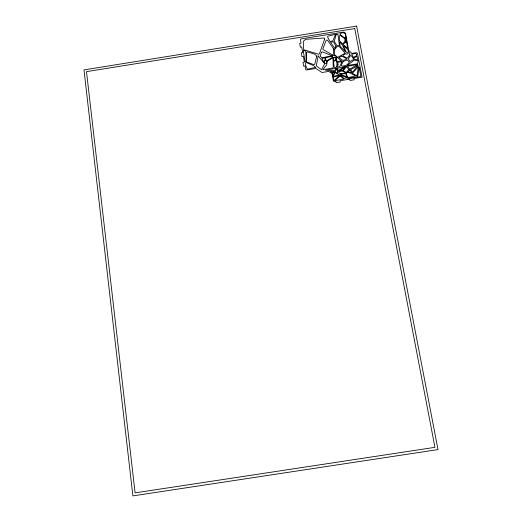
<?xml version="1.0" encoding="UTF-8"?>
<svg xmlns="http://www.w3.org/2000/svg" width="522" height="522" viewBox="0 0 522 522"><rect width="100%" height="100%" fill="white"/><g stroke="black" fill="none" stroke-linecap="round" stroke-linejoin="round"><path stroke-width="0.78" d="M340.09 34.1A0.927 0.855 -0.3 0 1 340.709 33.349L342.745 32.69A0.927 0.855 -0.1 0 1 343.509 32.749L344.84 33.441A0.927 0.855 0 0 1 345.296 34.028L345.825 36.527A0.927 0.861 0.2 0 1 345.192 37.512L344.892 37.597A0.927 0.861 0.1 0 1 344.057 37.46L340.448 34.941A0.927 0.855 -0.3 0 1 340.076 34.263M356.696 54.458L356.402 55.769L353.348 57.368L351.678 54.066L355.86 53.407L356.696 54.458M334.576 49.707L334.485 54.686L337.63 57.309L345.133 53.244L339.346 46.608L336.918 46.706L334.576 49.707M353.714 58.255L354.471 59.358L357.609 59.567L356.898 56.259L353.72 58.223M333.499 48.924L333.388 53.903A0.933 0.868 -0.6 0 1 331.966 54.627L323.307 49.707A0.933 0.861 -1.5 0 1 322.916 48.683L325.996 40.644A0.927 0.861 -1.4 0 1 327.64 40.455L333.349 48.429A0.933 0.861 -0.7 0 1 333.499 48.924M332.025 56.272L331.868 57.785L327.013 60.591L325.721 59.932L325.65 57.72L332.025 56.272M326.811 61.165L326.491 63.436L325.121 63.423L323.77 61.818L325.454 60.441L326.811 61.165M345.075 39.437L344.801 41.414A0.933 0.861 0.2 0 1 344.585 41.858L343.352 43.196A0.933 0.861 0.1 0 1 341.949 43.209L339.613 40.801A0.927 0.861 -0.2 0 1 339.372 40.24L339.307 36.442A0.927 0.861 -0.3 0 1 340.814 35.757L344.735 38.654A0.933 0.861 0.1 0 1 345.075 39.437M332.71 55.717L332.429 57.74L334.719 57.166L335.874 57.681L336.618 56.898L334.556 55.215L332.71 55.717M327.203 61.446L326.746 64.565A0.933 0.868 -1 0 1 326.576 64.969L322.759 69.791L332.501 68.049A0.933 0.874 -0.3 0 0 333.258 67.168L333.016 59.28A0.933 0.868 -0.5 0 0 331.594 58.562L327.64 60.82A0.933 0.868 -0.8 0 0 327.203 61.446M358.373 66.823L356.97 75.99L352.337 73.308L358.373 66.823M359.188 67.429L357.596 77.126L360.924 76.538L359.188 67.429M358.131 60.689L357.616 63.814L347.215 65.478L354.19 60.108L358.131 60.689M318.139 55.887L316.312 65.883L321.513 69.72L324.717 63.723L318.139 55.887M345.46 39.157L345.349 39.639L346.34 39.274L346.171 38.341L345.734 38.713A0.933 0.861 0.3 0 0 345.46 39.157M316.658 56.422L314.818 63.945A0.933 0.868 -2.2 0 1 313.559 64.558L307.093 62.118A0.933 0.868 -2.9 0 1 306.518 61.328L306.46 52.872A0.927 0.861 -3 0 1 307.673 52.037L314.361 54.014L316.352 55.573A0.933 0.868 -2.2 0 1 316.658 56.422M336.22 34.263L334.302 41.395L336.925 45.629L339.424 45.336L337.917 34.308L336.22 34.263M337.147 64.408L336.142 67.449L335.254 67.586A0.933 0.874 0 0 1 334.171 66.836L333.467 61.531L336.207 60.167L337.147 64.408M321.376 52.513L320.162 56.056L321.539 57.446A0.933 0.868 -1.5 0 0 322.42 57.701L332.109 55.75L322.661 51.991A0.933 0.868 -1.6 0 0 321.376 52.513M324.632 39.157L319.49 53.603A0.933 0.868 -1.9 0 1 318.316 54.157L303.693 49.721L303.282 41.721A0.927 0.861 -3.5 0 1 303.589 41.036L305.383 39.535A0.927 0.855 -3.4 0 1 305.938 39.313L323.679 38.034A0.927 0.861 -1.7 0 1 324.632 39.157M335.483 34.38L332.847 40.957L329.897 41.427L327.725 37.258A0.927 0.855 -1.3 0 1 328.338 36.051L335.483 34.38M341.903 61.713L340.09 66.072A0.933 0.874 0.4 0 1 339.463 66.601L336.899 67.247L338.125 64.754A0.933 0.868 0.2 0 0 338.145 64.062L337.369 62.307L341.903 61.713M336.788 68.349L335.157 72.062L337.878 73.406L336.788 68.349M334.993 72.571L333.18 76.421L339.437 74.887L334.993 72.571M334.739 72.166L332.84 76.147L332.357 73.21L334.739 72.166M343.098 61.498L341.486 64.865A0.933 0.874 0.7 0 0 342.504 66.079L346.269 65.478L349.348 62.425L347.854 60.461A0.933 0.868 1 0 0 346.745 60.154L343.098 61.498M336.044 68.284L334.778 70.751L325.526 70.255L336.044 68.284M349.825 54.314L348.004 57.498A0.933 0.868 0.9 0 1 346.745 57.857L343.646 56.33A0.933 0.868 0.6 0 1 343.613 54.81L345.433 53.838L346.53 54.099A0.933 0.868 0.8 0 0 347.378 53.91L349.198 52.422L349.825 53.498A0.933 0.868 1 0 1 349.825 54.314M349.988 56.089L348.572 58.471A0.933 0.868 1.2 0 0 348.592 59.345L350.053 61.544L353.029 59.847A0.933 0.868 1.5 0 0 353.329 58.647L351.6 56.05A0.933 0.868 1.2 0 0 349.988 56.089M335.966 46.438L334.772 48.389L330.524 42.223L333.519 41.806L335.966 46.438M346.445 66.614L343.182 70.927L346.295 72.447L348.768 69.413L346.445 66.614M357.942 65.628L352.637 72.01L350.432 69.772L357.942 65.628M345.59 66.751L342.523 70.431L339.078 70.985L345.59 66.751M349.701 69.889L348.03 71.821L351.991 72.793L349.701 69.889M348.539 51.404L347.789 52.22A0.933 0.868 0.7 0 1 346.216 51.998L343.489 46.053L343.802 45.799L347.743 49.544L348.539 51.404M347.763 72.023L346.164 73.674L347.848 77.687L355.808 75.84L347.763 72.023M344.722 42.778L343.691 43.841A0.933 0.861 0.3 0 0 343.763 45.062L347.763 48.396L346.784 43.111L345.89 42.615A0.933 0.861 0.4 0 0 344.722 42.778M340.148 75.931L334.843 80.727L343.678 79.122L340.148 75.931M339.561 75.546L333.936 80.538L333.238 77.034L339.561 75.546M303.824 50.575L303.243 51.058L305.194 61.707L306.251 61.165L305.82 51.678A0.927 0.861 -3.3 0 0 305.109 50.849L303.824 50.575M325.115 60.082L323.34 61.563L321.957 58.425L324.952 57.792L325.115 60.082M346.125 37.995L345.336 38.648L344.67 37.969L346.053 37.636L346.125 37.995M337.303 57.453L336.201 58.105L337.016 61.452L341.551 60.911L337.303 57.453M344.618 66.764L338.086 70.64L337.532 68.186L344.618 66.764M357.687 64.578L349.74 69.113L347.45 66.216L357.687 64.578M335.998 59.515L333.584 60.885L333.441 57.883L334.883 57.655L335.77 58.131L335.998 59.515M341.793 56.05L338.987 57.596L342.915 60.5L347.052 58.927L341.793 56.05M334.171 71.723L332.246 72.767L330.335 71.312L334.171 71.723M346.393 39.522L345.877 39.731A0.933 0.861 0.4 0 0 345.329 40.533L345.342 41.245A0.933 0.861 0.4 0 0 345.766 41.956L346.849 42.608L346.393 39.522M315.549 67.338L308.15 69.087A0.933 0.868 -2.7 0 1 307.073 68.597L305.735 65.752L305.357 63.593A0.933 0.868 -3 0 1 306.668 62.66L313.715 65.687L315.549 67.338M357.139 77.08L348.03 79.129L347.939 77.954L357.139 77.08M347.352 77.817L344.011 78.444L340.337 75.031L347.352 77.817M356.617 26.1L83.99 69.889L132.882 495.9L438.01 449.579L356.617 26.1M354.738 28.573L86.489 71.644L135.1 492.872L434.95 447.341L354.738 28.573M342.928 32.188L301.22 38.882A0.927 0.855 -3.8 0 0 300.457 39.874L301.037 43.182L299.667 43.398L300.333 47.215L301.709 46.993L302.688 52.591L301.318 52.813L301.99 56.644L303.367 56.422L304.365 62.111L302.988 62.333L303.66 66.183L305.044 65.961L305.618 69.237A0.933 0.874 -2.9 0 0 306.688 69.948L315.895 68.473L321.983 72.499L328.788 71.41L332.031 73.556L333.297 80.466A1.409 1.318 0.4 0 0 334.922 81.543L335.894 81.386L336.135 82.685L340.298 82.026L340.063 80.721L349.76 79.174L350.001 80.473L354.17 79.807L353.929 78.509L362.053 77.217L357.577 53.779A1.403 1.298 1.7 0 0 355.952 52.722L351.919 53.368L348.729 50.432L345.61 33.93A2.323 2.147 0 0 0 342.928 32.188M342.465 70.946L338.015 71.658L340.2 73.713L346.053 73.067L342.465 70.946M345.668 73.511L339.887 74.241L346.96 76.819L345.668 73.511M342.08 44.448L339.724 42.047L340.024 45.982A0.933 0.861 0 0 0 340.259 46.504L345.44 51.828L342.249 44.696A0.933 0.861 0 0 0 342.08 44.448"/></g></svg>
